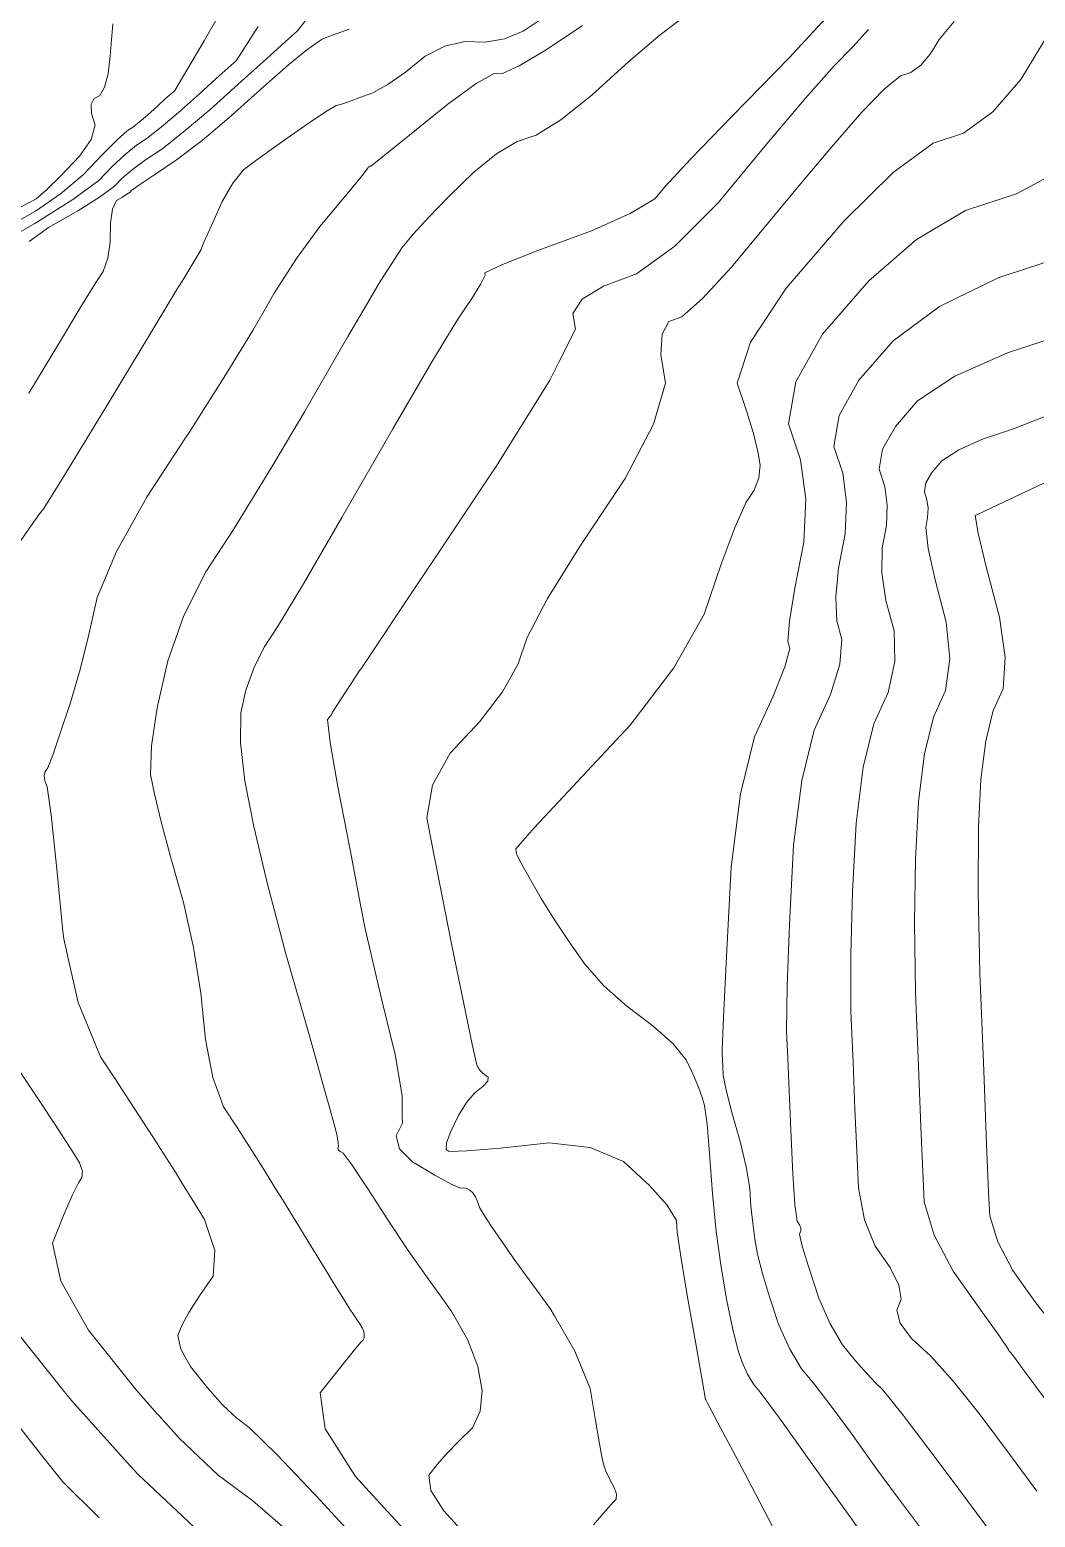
# Model space of a CAD drawing. Header units: inches. Extents: x 1337389 to 1347141, y 407035 to 414577.
# Drawn here: x 1340539.1 to 1340802.1, y 407457 to 407846.1 of the extents above; entities that cross this region are included whole.
import ezdxf

# ---------------------------------------------------------------- set-up
doc = ezdxf.new("R2010")
doc.units = ezdxf.units.IN
doc.header["$MEASUREMENT"] = 0
doc.layers.add('Topo', color=7, linetype='Continuous', lineweight=15, true_color=0x459900)

msp = doc.modelspace()

# ---------------------------------------------------------------- linework, layer by layer
at = {"layer": 'Topo'}
for p, q in [((1340660.334, 407730.6908, 1035), (1340646.6691, 407710.2771, 1035)), ((1340546.52, 407622.9238, 1050), (1340547.6758, 407611.0482, 1050)), ((1340558.961, 407575.2951, 1050), (1340561.4011, 407571.607, 1050)), ((1340636.4741, 407565.9309, 1035), (1340636.5281, 407561.753, 1035)), ((1340573.3061, 407553.3091, 1050), (1340577.1631, 407547.1951, 1050)), ((1340600.708, 407547.2691, 1045), (1340603.918, 407542.095, 1045)), ((1340545.0503, 407493.661, 1060), (1340547.722, 407490.2991, 1060)), ((1340550.7641, 407486.589, 1060), (1340565.345, 407470.413, 1060)), ((1340572.3589, 407484.135, 1055), (1340573.0721, 407483.3371, 1055)), ((1340539.2791, 407476.8449, 1065), (1340542.52, 407472.7671, 1065))]:
    msp.add_line(p, q, dxfattribs=at)
for points, elevation in [([(1340598.9718, 407868.1971), (1340584.6771, 407843.1851), (1340577.0339, 407830.2362), (1340576.041, 407829.3511), (1340574.512, 407827.98), (1340572.447, 407826.1249), (1340569.844, 407823.7841), (1340567.665, 407821.927), (1340565.9091, 407820.555), (1340564.576, 407819.667), (1340561.9809, 407817.304), (1340558.1261, 407813.466), (1340553.0081, 407808.152), (1340547.1449, 407803.2091), (1340540.5361, 407798.6359), (1340533.1819, 407794.4329)], 1075), ([(1340612.917, 407850.713), (1340609.0449, 407845.71), (1340605.8869, 407842.892), (1340601.02, 407838.5288), (1340594.446, 407832.622), (1340586.163, 407825.1711), (1340579.2269, 407819.2611), (1340573.6371, 407814.894), (1340569.3939, 407812.068), (1340565.907, 407809.5), (1340563.176, 407807.1919), (1340561.2008, 407805.141), (1340557.346, 407802.3241), (1340551.6101, 407798.7391), (1340543.9942, 407794.387), (1340538.9069, 407790.671)], 1065), ([(1340617.403, 407564.4791), (1340616.4749, 407567.8281), (1340612.212, 407582.9112), (1340606.1041, 407604.35), (1340601.2549, 407622.6111), (1340597.665, 407637.6942), (1340595.3339, 407649.5999), (1340594.219, 407659.507), (1340594.3204, 407667.4169), (1340595.637, 407673.329), (1340597.676, 407679.0451), (1340600.4359, 407684.565), (1340603.9171, 407689.889), (1340610.6839, 407701.1849), (1340620.738, 407718.455), (1340634.0791, 407741.6969), (1340644.1862, 407759.0062), (1340651.062, 407770.381), (1340654.7041, 407775.8228), (1340657.0991, 407779.66), (1340658.2451, 407781.8919), (1340658.144, 407782.5199), (1340662.7341, 407784.659), (1340672.0162, 407788.31), (1340685.989, 407793.4728), (1340696.19, 407797.9869), (1340702.6181, 407801.851), (1340705.2731, 407805.0668), (1340712.0151, 407812.2899), (1340722.844, 407823.5209), (1340737.761, 407838.759), (1340749.5511, 407851.4719)], 1040), ([(1340710.7908, 407849.924), (1340703.992, 407844.752), (1340695.7671, 407837.7621), (1340686.116, 407828.952), (1340678.0381, 407822.528), (1340671.533, 407818.488), (1340666.603, 407816.8329), (1340661.1622, 407813.6098), (1340655.2099, 407808.8209), (1340648.748, 407802.4638), (1340643.474, 407797.063), (1340639.3879, 407792.6199), (1340636.49, 407789.133), (1340630.7781, 407780.2221), (1340625.6441, 407771.5909)], 1045), ([(1340598.7971, 407846.949), (1340593.0401, 407837.9728), (1340590.964, 407836.121), (1340587.7661, 407833.255), (1340583.446, 407829.373), (1340578.0039, 407824.477), (1340573.4459, 407820.5943), (1340569.7729, 407817.7241), (1340566.9849, 407815.8668), (1340563.944, 407813.4021), (1340560.6509, 407810.3289), (1340557.1049, 407806.647), (1340550.3391, 407801.677), (1340540.3551, 407795.4201), (1340527.1511, 407787.875)], 1070), ([(1340560.771, 407847.6419), (1340560.127, 407839.2969), (1340559.5579, 407834.533), (1340558.6629, 407831.078), (1340557.4431, 407828.932), (1340555.8989, 407828.0931), (1340555.17, 407826.5199), (1340555.257, 407824.21), (1340556.16, 407821.1659), (1340555.113, 407817.424), (1340552.117, 407812.9849), (1340547.17, 407807.8491), (1340543.3709, 407804.1378), (1340540.7181, 407801.852), (1340539.2131, 407800.9918), (1340532.386, 407797.5411)], 1080), ([(1340622.5989, 407846.2681), (1340618.049, 407844.561), (1340615.714, 407843.6899), (1340615.5929, 407843.6551), (1340614.782, 407843.1159), (1340613.2811, 407842.0719), (1340611.0891, 407840.525), (1340606.7729, 407836.9241), (1340600.332, 407831.2711), (1340591.7661, 407823.564), (1340584.155, 407817.1618), (1340577.5011, 407812.0632), (1340571.8029, 407808.2679), (1340567.8689, 407805.5992), (1340565.7012, 407804.0549), (1340565.2969, 407803.6361), (1340564.5089, 407803.0601), (1340563.337, 407802.3269), (1340561.7809, 407801.438), (1340560.7239, 407799.181), (1340560.1659, 407795.557), (1340560.106, 407790.565), (1340559.4839, 407786.3431), (1340558.2999, 407782.8921), (1340556.552, 407780.21), (1340552.7239, 407774.007), (1340546.813, 407764.281), (1340538.8219, 407751.0331)], 1060), ([(1340672.8389, 407848.866), (1340668.1631, 407845.744), (1340663.2802, 407843.734), (1340658.1911, 407842.8368), (1340652.8949, 407843.0508), (1340647.6601, 407841.8211), (1340642.486, 407839.1471), (1340637.373, 407835.028), (1340632.8269, 407831.854), (1340628.8458, 407829.625), (1340625.432, 407828.342), (1340622.696, 407827.352), (1340620.6389, 407826.656), (1340619.2609, 407826.2517), (1340616.4239, 407824.6289), (1340612.1289, 407821.787), (1340606.3759, 407817.7251), (1340601.6068, 407814.319), (1340597.823, 407811.5681), (1340595.0242, 407809.4729), (1340592.222, 407805.9911), (1340589.4181, 407801.122), (1340586.611, 407794.8661), (1340584.74, 407790.6768), (1340583.8039, 407788.5559), (1340583.8039, 407788.5009), (1340583.7991, 407788.4589), (1340583.7841, 407788.4185), (1340579.3359, 407781.0469), (1340577.568, 407778.116)], 1055), ([(1340683.6899, 407847.2239), (1340674.1391, 407840.848), (1340667.095, 407836.625), (1340662.558, 407834.5539), (1340660.5271, 407834.636), (1340655.8289, 407831.996), (1340648.4621, 407826.6338), (1340638.4277, 407818.5499), (1340631.7172, 407813.1519), (1340628.3291, 407810.4411), (1340628.2649, 407810.4171), (1340628.1549, 407810.381), (1340628, 407810.3341), (1340627.7991, 407810.2759), (1340627.6521, 407810.1752), (1340627.559, 407810.032), (1340627.518, 407809.8479), (1340625.404, 407807.2129), (1340621.216, 407802.1291), (1340614.955, 407794.5959), (1340608.897, 407786.292), (1340603.0442, 407777.219), (1340600.3809, 407772.5799)], 1050), ([(1340780.9259, 407848.2659), (1340776.9979, 407843.5629), (1340774.646, 407839.6851), (1340772.172, 407836.8019), (1340769.578, 407834.9129), (1340766.862, 407834.0201), (1340762.5889, 407830.5671), (1340756.7589, 407824.556), (1340749.3708, 407815.9851), (1340741.22, 407806.3661), (1340732.307, 407795.696), (1340722.6309, 407783.9779), (1340715.0721, 407775.7559), (1340709.63, 407771.031), (1340706.3058, 407769.8019), (1340704.49, 407766.502), (1340704.1821, 407761.1281), (1340705.3829, 407753.6831), (1340702.2763, 407742.8819), (1340694.861, 407728.7249), (1340683.138, 407711.2129), (1340674.5559, 407697.2871), (1340669.1169, 407686.948), (1340666.8191, 407680.195), (1340662.7048, 407672.932), (1340656.7749, 407665.159), (1340649.029, 407656.877), (1340644.417, 407648.4748), (1340642.9409, 407639.954), (1340644.599, 407631.3131), (1340646.7651, 407620.324), (1340649.4369, 407606.9859), (1340652.617, 407591.2999), (1340654.804, 407580.7248), (1340655.9999, 407575.2601), (1340656.2042, 407574.907), (1340656.4291, 407574.5441), (1340656.674, 407574.171), (1340656.941, 407573.7891), (1340657.4221, 407573.309), (1340658.1181, 407572.7321), (1340659.029, 407572.057), (1340658.9, 407571.0439), (1340657.73, 407569.69), (1340655.5201, 407567.998), (1340653.3639, 407565.4609), (1340651.2628, 407562.0792), (1340649.2169, 407557.8521), (1340648.1201, 407554.8771), (1340647.9732, 407553.1511), (1340648.7759, 407552.677), (1340653.538, 407552.8099), (1340662.258, 407553.5521), (1340674.937, 407554.9009), (1340685.6599, 407553.7221), (1340694.4268, 407550.0131), (1340701.2381, 407543.7759), (1340705.8449, 407538.6349), (1340708.2501, 407534.593), (1340708.4521, 407531.6472), (1340709.39, 407525.1319), (1340711.0651, 407515.047), (1340713.4771, 407501.392), (1340715.0851, 407492.2879), (1340715.8963, 407487.7214), (1340715.9199, 407487.6875), (1340716.392, 407486.7979)], 1030), ([(1340758.499, 407846.151), (1340754.39, 407841.6449), (1340749.5041, 407836.6529), (1340742.0061, 407828.19), (1340731.8981, 407816.2559), (1340719.1779, 407800.8521), (1340707.8161, 407789.5169), (1340697.8099, 407782.2519), (1340689.1609, 407779.0561), (1340683.612, 407775.5799), (1340681.163, 407771.8241), (1340681.8142, 407767.7879), (1340677.5549, 407759.298)], 1035), ([(1340724.516, 407500.3309), (1340724.2391, 407501.1581), (1340722.9119, 407506.509), (1340721.472, 407513.581), (1340719.9191, 407522.374), (1340718.6439, 407531.7291), (1340717.6481, 407541.646), (1340716.93, 407552.1261), (1340716.2508, 407559.8121), (1340715.6109, 407564.705), (1340715.01, 407566.805), (1340714.007, 407569.487), (1340712.6022, 407572.752), (1340710.794, 407576.598), (1340707.2981, 407580.8591), (1340702.111, 407585.5351), (1340695.2362, 407590.6249), (1340689.2841, 407595.9819), (1340684.256, 407601.606), (1340680.1521, 407607.4978), (1340676.3689, 407613.2431), (1340672.9049, 407618.839), (1340669.7621, 407624.2878), (1340667.6329, 407628.09), (1340666.5159, 407630.246), (1340666.4131, 407630.7559), (1340666.326, 407631.1899), (1340666.2552, 407631.5471), (1340666.201, 407631.8281), (1340671.1611, 407637.356), (1340681.133, 407648.132), (1340696.1191, 407664.154), (1340707.5909, 407679.1909), (1340715.55, 407693.242), (1340719.9948, 407706.306), (1340723.6549, 407716.0551), (1340726.528, 407722.489), (1340728.6149, 407725.6071), (1340729.8181, 407728.8521), (1340730.1371, 407732.2259), (1340729.5721, 407735.7281), (1340728.392, 407740.466), (1340726.5941, 407746.4419), (1340724.181, 407753.6539), (1340727.639, 407764.3409), (1340736.969, 407778.5021), (1340752.171, 407796.1371), (1340764.9759, 407808.7721), (1340775.3839, 407816.4078), (1340783.3961, 407819.044), (1340791.05, 407824.6151), (1340798.3471, 407833.1209), (1340805.2861, 407844.5621)], 1025), ([(1340734.7992, 407507.9719), (1340732.588, 407514.584), (1340730.7377, 407520.7311), (1340729.4669, 407525.7701), (1340728.7731, 407529.6999), (1340728.2029, 407533.8819), (1340727.7581, 407538.3149), (1340727.4371, 407542.9999), (1340726.4981, 407548.654), (1340724.9429, 407555.279), (1340722.7699, 407562.872), (1340721.289, 407568.6563), (1340720.499, 407572.6289), (1340720.4009, 407574.7921), (1340720.321, 407576.6031), (1340720.2581, 407578.064), (1340720.215, 407579.1741), (1340720.587, 407587.7081), (1340721.376, 407603.668), (1340722.582, 407627.052), (1340725.0071, 407646.194), (1340728.6509, 407661.092), (1340733.5151, 407671.748), (1340736.5928, 407679.467), (1340737.886, 407684.2469), (1340737.3939, 407686.09), (1340737.8439, 407691.341), (1340739.2371, 407700.0009), (1340741.5731, 407712.069), (1340742.0779, 407723.261), (1340740.7499, 407733.5779), (1340737.5911, 407743.0188), (1340739.5031, 407753.9757), (1340746.4869, 407766.4461), (1340758.543, 407780.432), (1340771.0159, 407791.215), (1340783.906, 407798.7959), (1340797.2139, 407803.1741), (1340807.7388, 407808.8191)], 1020), ([(1340760.383, 407492.0181), (1340758.036, 407494.5189), (1340755.133, 407497.8642), (1340751.6731, 407502.0551), (1340748.4741, 407507.521), (1340745.534, 407514.2602), (1340742.8539, 407522.2741), (1340741.172, 407527.8719), (1340740.4868, 407531.056), (1340740.7989, 407531.824), (1340740.7948, 407532.633), (1340740.4758, 407533.483), (1340739.841, 407534.373), (1340739.2431, 407538.7969), (1340738.6829, 407546.7537), (1340738.1609, 407558.2461), (1340737.7171, 407568.323), (1340737.352, 407576.9851), (1340737.065, 407584.2331), (1340737.2281, 407595.9468), (1340737.8419, 407612.1271), (1340738.9068, 407632.773), (1340741.0483, 407649.6731), (1340744.2649, 407662.8269), (1340748.559, 407672.235), (1340750.985, 407680.143), (1340751.542, 407686.551), (1340750.232, 407691.4579), (1340749.9331, 407697.7031), (1340750.647, 407705.284), (1340752.3741, 407714.203), (1340752.7458, 407722.4748), (1340751.7647, 407730.0992), (1340749.4299, 407737.0769), (1340750.8441, 407745.174), (1340756.0052, 407754.3909), (1340764.9151, 407764.7269), (1340777.056, 407773.6581), (1340792.428, 407781.1838), (1340811.0321, 407787.3051)], 1015), ([(1340577.568, 407778.116), (1340570.4661, 407766.343), (1340557.3551, 407744.6071)], 1055), ([(1340600.3809, 407772.5799), (1340597.394, 407767.3761), (1340589.9719, 407755.222), (1340580.777, 407740.759), (1340579.827, 407739.3058)], 1050), ([(1340625.6441, 407771.5909), (1340622.2521, 407765.8879), (1340610.9109, 407746.1299), (1340603.19, 407733.075)], 1045), ([(1340812.6099, 407767.408), (1340794.8311, 407761.5589), (1340781.056, 407755.43), (1340771.2871, 407749.0221), (1340765.523, 407742.3357), (1340762.184, 407736.3729), (1340761.27, 407731.135), (1340762.7799, 407726.6211), (1340763.415, 407721.688), (1340763.1739, 407716.337), (1340762.057, 407710.5681), (1340762.0218, 407704.064), (1340763.0699, 407696.8261), (1340765.1991, 407688.8539), (1340765.377, 407680.8191), (1340763.6039, 407672.7221), (1340759.8789, 407664.5611), (1340757.089, 407653.1519), (1340755.232, 407638.4931), (1340754.3081, 407620.5859), (1340753.869, 407604.1849), (1340753.9149, 407589.2919), (1340754.445, 407575.9059), (1340754.9459, 407563.7449), (1340755.4172, 407552.8081), (1340755.8579, 407543.0949), (1340757.4689, 407534.775), (1340760.2509, 407527.847), (1340764.2021, 407522.3111), (1340766.4561, 407517.6849), (1340767.0121, 407513.9681), (1340765.8711, 407511.16), (1340766.7829, 407507.7421), (1340769.749, 407503.714), (1340774.7679, 407499.0761), (1340780.755, 407492.4319), (1340787.711, 407483.7833), (1340795.6349, 407473.1291), (1340802.5469, 407463.8161)], 1010), ([(1340677.5549, 407759.298), (1340675.1281, 407754.461), (1340661.1058, 407731.844), (1340660.334, 407730.6908)], 1035), ([(1340557.3551, 407744.6071), (1340557.1671, 407744.2961), (1340547.925, 407729.1292), (1340542.7418, 407720.843), (1340541.6179, 407719.4382), (1340539.0981, 407715.8801), (1340535.1832, 407710.17), (1340529.874, 407702.307), (1340525.0569, 407693.177), (1340520.7337, 407682.779), (1340516.903, 407671.1121), (1340513.258, 407661.7429), (1340509.798, 407654.671), (1340506.5229, 407649.8971), (1340505.323, 407644.1571), (1340506.2, 407637.4499), (1340508.032, 407632.689)], 1055), ([(1340806.208, 407745.5031), (1340796.4281, 407741.668), (1340788.3531, 407739.012), (1340782.0958, 407736.2281), (1340777.6589, 407733.3181), (1340775.041, 407730.2802), (1340773.524, 407727.5721), (1340773.109, 407725.1931), (1340773.7951, 407723.1431), (1340774.0841, 407720.9021), (1340773.974, 407718.4722), (1340773.4668, 407715.8508), (1340774.111, 407710.4249), (1340775.907, 407702.194), (1340778.855, 407691.1569), (1340779.7691, 407681.495), (1340778.648, 407673.2079), (1340775.4932, 407666.296), (1340773.129, 407656.6308), (1340771.5562, 407644.2139), (1340770.774, 407629.0448), (1340770.5103, 407612.424), (1340770.7649, 407594.3509), (1340771.5389, 407574.8279), (1340772.1742, 407559.1671), (1340772.672, 407547.3698), (1340773.033, 407539.436), (1340775.6958, 407530.753), (1340780.661, 407521.3211), (1340787.928, 407511.14), (1340792.7601, 407504.3199), (1340795.1549, 407500.859), (1340795.1152, 407500.7599), (1340795.147, 407500.6381), (1340795.252, 407500.495), (1340795.431, 407500.3309), (1340795.6428, 407500.0949), (1340795.8899, 407499.7879), (1340796.1709, 407499.4101), (1340799.7162, 407494.602), (1340806.5239, 407485.3649)], 1005), ([(1340579.827, 407739.3058), (1340569.8099, 407723.9851), (1340561.78, 407709.5831), (1340556.6899, 407697.551), (1340554.5369, 407687.8911), (1340552.2161, 407678.7529), (1340549.7271, 407670.136), (1340547.0689, 407662.04), (1340545.0811, 407656.3281), (1340543.763, 407653.0003), (1340543.115, 407652.0559), (1340542.878, 407650.9201), (1340543.0511, 407649.5931), (1340543.635, 407648.0759), (1340544.6459, 407640.6819), (1340546.0831, 407627.4112), (1340546.52, 407622.9238)], 1050), ([(1340603.19, 407733.075), (1340600.9432, 407729.276), (1340592.3469, 407715.3239), (1340585.123, 407704.275), (1340579.395, 407692.8191), (1340575.165, 407680.9571), (1340572.4312, 407668.6881), (1340570.942, 407658.8041), (1340570.6989, 407651.3041), (1340571.7, 407646.1889), (1340573.473, 407638.8991), (1340576.0169, 407629.437), (1340579.3332, 407617.8001), (1340581.9361, 407605.9979), (1340583.829, 407594.0299), (1340585.0098, 407581.8971), (1340586.9901, 407572.0071), (1340588.9028, 407566.7401)], 1045), ([(1340807.198, 407728.804), (1340793.96, 407722.583), (1340787.029, 407719.311), (1340786.4042, 407718.9889), (1340787.154, 407714.4071), (1340789.279, 407705.5651), (1340792.7789, 407692.4619), (1340794.25, 407681.8389), (1340793.693, 407673.6951), (1340791.1071, 407668.03), (1340789.17, 407660.1099), (1340787.8809, 407649.935), (1340787.2399, 407637.5039), (1340787.1519, 407620.6619), (1340787.6161, 407599.4111), (1340788.6321, 407573.749), (1340789.4028, 407554.5891), (1340789.9279, 407541.932), (1340790.208, 407535.777), (1340792.3212, 407528.975), (1340796.268, 407521.5249), (1340802.048, 407513.4271), (1340808.888, 407504.4781)], 1000), ([(1340646.6691, 407710.2771), (1340639.7481, 407699.938), (1340625.6431, 407678.7959)], 1035), ([(1340625.6431, 407678.7959), (1340625.458, 407678.5189), (1340618.238, 407667.589), (1340618.0879, 407667.1469), (1340617.8189, 407666.6718), (1340617.431, 407666.164), (1340616.9239, 407665.6219), (1340617.6739, 407659.5939), (1340619.68, 407648.079), (1340622.9432, 407631.0781), (1340625.2748, 407618.9722), (1340626.676, 407611.7591), (1340627.1461, 407609.4409), (1340628.6322, 407603.0399), (1340631.1339, 407592.5559), (1340634.6529, 407577.9877), (1340636.458, 407567.161), (1340636.4741, 407565.9309)], 1035), ([(1340547.6758, 407611.0482), (1340547.9469, 407608.2652), (1340549.2039, 407602.7831)], 1050), ([(1340549.2039, 407602.7831), (1340551.767, 407591.6069), (1340557.5418, 407577.4382), (1340558.961, 407575.2951)], 1050), ([(1340512.1762, 407582.3889), (1340512.9961, 407581.141), (1340518.2349, 407568.1069), (1340518.4699, 407557.627), (1340513.7019, 407549.701), (1340510.4497, 407544.3089), (1340508.713, 407541.451), (1340508.4909, 407541.126), (1340508.5172, 407540.6089), (1340508.789, 407539.9), (1340509.3077, 407538.9989), (1340509.8098, 407538.2289), (1340510.295, 407537.591), (1340510.764, 407537.084), (1340511.2472, 407536.4909), (1340511.746, 407535.812), (1340512.2611, 407535.0471), (1340518.802, 407526.736), (1340531.3711, 407510.8781), (1340545.0503, 407493.661)], 1060), ([(1340533.9571, 407577.4601), (1340537.2001, 407572.56), (1340541.893, 407565.435)], 1055), ([(1340561.4011, 407571.607), (1340565.273, 407565.757), (1340572.3849, 407554.7701), (1340573.3061, 407553.3091)], 1050), ([(1340541.893, 407565.435), (1340545.63, 407559.761), (1340550.6051, 407552.1189), (1340552.125, 407549.6339), (1340552.8289, 407547.5282), (1340552.7171, 407545.801), (1340551.7881, 407544.4531), (1340550.1939, 407541.1511), (1340547.9339, 407535.8949), (1340545.0089, 407528.6849), (1340547.191, 407518.678), (1340554.4801, 407505.8721), (1340566.8781, 407490.269), (1340572.3589, 407484.135)], 1055), ([(1340588.9028, 407566.7401), (1340589.768, 407564.359), (1340593.3461, 407558.9549), (1340598.3869, 407551.01), (1340600.708, 407547.2691)], 1045), ([(1340626.2899, 407544.7459), (1340623.392, 407549.07), (1340621.0671, 407552.1719), (1340620.2569, 407552.6509), (1340619.7819, 407553.107), (1340619.644, 407553.538), (1340619.841, 407553.9461), (1340619.7819, 407555.0089), (1340619.466, 407556.7269), (1340618.8931, 407559.1), (1340617.403, 407564.4791)], 1040), ([(1340636.5281, 407561.753), (1340636.5498, 407560.0731), (1340634.9288, 407556.7259), (1340635.8111, 407553.3347), (1340639.1947, 407549.9), (1340645.0822, 407546.421), (1340649.283, 407544.1321), (1340651.798, 407543.0309), (1340652.6279, 407543.12), (1340653.4391, 407542.9421), (1340654.232, 407542.4989), (1340655.006, 407541.7891), (1340655.6769, 407540.7979), (1340656.2448, 407539.524), (1340656.7092, 407537.9678), (1340658.5861, 407535.0309)], 1035), ([(1340577.1631, 407547.1951), (1340578.877, 407544.477), (1340581.4829, 407540.2169)], 1050), ([(1340603.918, 407542.095), (1340604.8908, 407540.526), (1340612.8588, 407527.501), (1340614.398, 407524.9918)], 1045), ([(1340646.484, 407514.852), (1340643.7061, 407518.6839), (1340638.0731, 407526.7769), (1340632.5811, 407534.9969), (1340627.2289, 407543.345), (1340626.2899, 407544.7459)], 1040), ([(1340581.4829, 407540.2169), (1340584.7511, 407534.876), (1340587.4711, 407526.7391), (1340587.0368, 407520.0659), (1340583.4508, 407514.8571), (1340580.7119, 407510.5279), (1340578.8212, 407507.0791), (1340577.779, 407504.5101), (1340578.556, 407500.944), (1340581.154, 407496.3801), (1340585.5711, 407490.8199), (1340589.5969, 407486.3159), (1340593.2311, 407482.8661), (1340596.4742, 407480.472), (1340603.8049, 407473.2671), (1340615.224, 407461.2531), (1340621.8852, 407454.028)], 1050), ([(1340658.5861, 407535.0309), (1340660.0241, 407532.783), (1340666.1921, 407523.97), (1340675.211, 407511.5281), (1340676.3141, 407509.6419)], 1035), ([(1340614.398, 407524.9918), (1340618.5029, 407518.3021), (1340621.8219, 407512.9271), (1340622.816, 407511.376), (1340623.752, 407509.9649), (1340624.6308, 407508.6921), (1340625.453, 407507.5581), (1340626.0521, 407506.5021), (1340626.428, 407505.5232), (1340626.5809, 407504.623), (1340626.514, 407503.8591), (1340626.228, 407503.232), (1340625.7222, 407502.7418), (1340623.6841, 407500.2919), (1340620.1149, 407495.8829), (1340615.0138, 407489.5149), (1340616.3971, 407480.08), (1340624.2629, 407467.579), (1340627.828, 407463.7119)], 1045), ([(1340656.5791, 407494.9439), (1340656.3269, 407496.43), (1340653.6859, 407503.301), (1340649.4788, 407510.7199), (1340646.484, 407514.852)], 1040), ([(1340514.9141, 407510.0799), (1340516.6951, 407507.6578), (1340521.9299, 407499.874), (1340528.83, 407490.395), (1340537.393, 407479.2192), (1340539.2791, 407476.8449)], 1065), ([(1340676.3141, 407509.6419), (1340681.7001, 407500.43), (1340685.6581, 407490.6769), (1340687.086, 407482.269), (1340688.1442, 407476.155), (1340688.832, 407472.3359), (1340689.1479, 407470.8121), (1340689.7741, 407469.0379), (1340690.708, 407467.015), (1340691.95, 407464.742), (1340692.5399, 407462.979), (1340692.4789, 407461.7271), (1340691.7661, 407460.986), (1340689.7779, 407458.7219), (1340686.517, 407454.9359)], 1035), ([(1340742.8649, 407493.5), (1340740.9542, 407495.815), (1340737.8029, 407501.072), (1340735.0138, 407507.3279), (1340734.7992, 407507.9719)], 1020), ([(1340735.8909, 407481.8762), (1340735.189, 407482.8499), (1340730.1829, 407489.6391), (1340728.4249, 407491.7679), (1340726.848, 407494.3982), (1340725.453, 407497.5279), (1340724.516, 407500.3309)], 1025), ([(1340663.2587, 407442.598), (1340662.4342, 407443.2181), (1340658.5531, 407446.8158), (1340653.5419, 407451.9468), (1340647.401, 407458.6091), (1340644.0341, 407463.9599), (1340643.4429, 407467.9971), (1340645.6261, 407470.7229), (1340648.2659, 407473.6879), (1340651.3642, 407476.8921), (1340654.92, 407480.336), (1340656.9321, 407484.7401), (1340657.4011, 407490.1039), (1340656.5791, 407494.9439)], 1040), ([(1340760.6139, 407469.651), (1340759.524, 407471.14), (1340753.7531, 407479.2202), (1340748.7351, 407486.0259), (1340744.468, 407491.5581), (1340742.8649, 407493.5)], 1020), ([(1340768.3358, 407482.6019), (1340767.529, 407483.665), (1340762.1729, 407490.363), (1340760.383, 407492.0181)], 1015), ([(1340547.722, 407490.2991), (1340549.966, 407487.4742), (1340550.7641, 407486.589)], 1060), ([(1340716.392, 407486.7979), (1340719.009, 407481.8449), (1340725.1599, 407470.199), (1340726.905, 407466.895)], 1030), ([(1340573.0721, 407483.3371), (1340578.176, 407477.626), (1340588.3751, 407467.9451), (1340597.4741, 407461.2258), (1340607.2011, 407452.775), (1340615.8789, 407444.2401)], 1055), ([(1340753.6121, 407457.166), (1340743.4429, 407471.4039), (1340735.8909, 407481.8762)], 1025), ([(1340782.095, 407464.3311), (1340776.449, 407471.9221), (1340768.3358, 407482.6019)], 1015), ([(1340542.52, 407472.7671), (1340547.6201, 407466.3469), (1340557.204, 407456.7981)], 1065), ([(1340565.345, 407470.413), (1340567.3479, 407468.1903), (1340583.518, 407453.025)], 1060), ([(1340774.5499, 407450.8659), (1340773.377, 407452.4122), (1340766.0659, 407462.2041), (1340760.6139, 407469.651)], 1020), ([(1340726.905, 407466.895), (1340734.3791, 407452.74)], 1030), ([(1340824.5508, 407407.4219), (1340821.571, 407411.39), (1340813.8811, 407421.6529), (1340809.855, 407427.0659), (1340809.492, 407427.6289), (1340808.3939, 407429.1321), (1340806.5599, 407431.577), (1340803.9901, 407434.9631), (1340798.1151, 407442.816), (1340788.935, 407455.1359), (1340782.095, 407464.3311)], 1015), ([(1340627.828, 407463.7119), (1340638.6131, 407452.0119), (1340650.3209, 407440.0249), (1340659.388, 407431.617), (1340663.382, 407428.617)], 1045), ([(1340767.183, 407437.7178), (1340762.9271, 407443.9709), (1340754.9459, 407455.299), (1340753.6121, 407457.166)], 1025)]:
    msp.add_lwpolyline(points, dxfattribs=dict(at, elevation=elevation))

doc.saveas('drawing.dxf')
